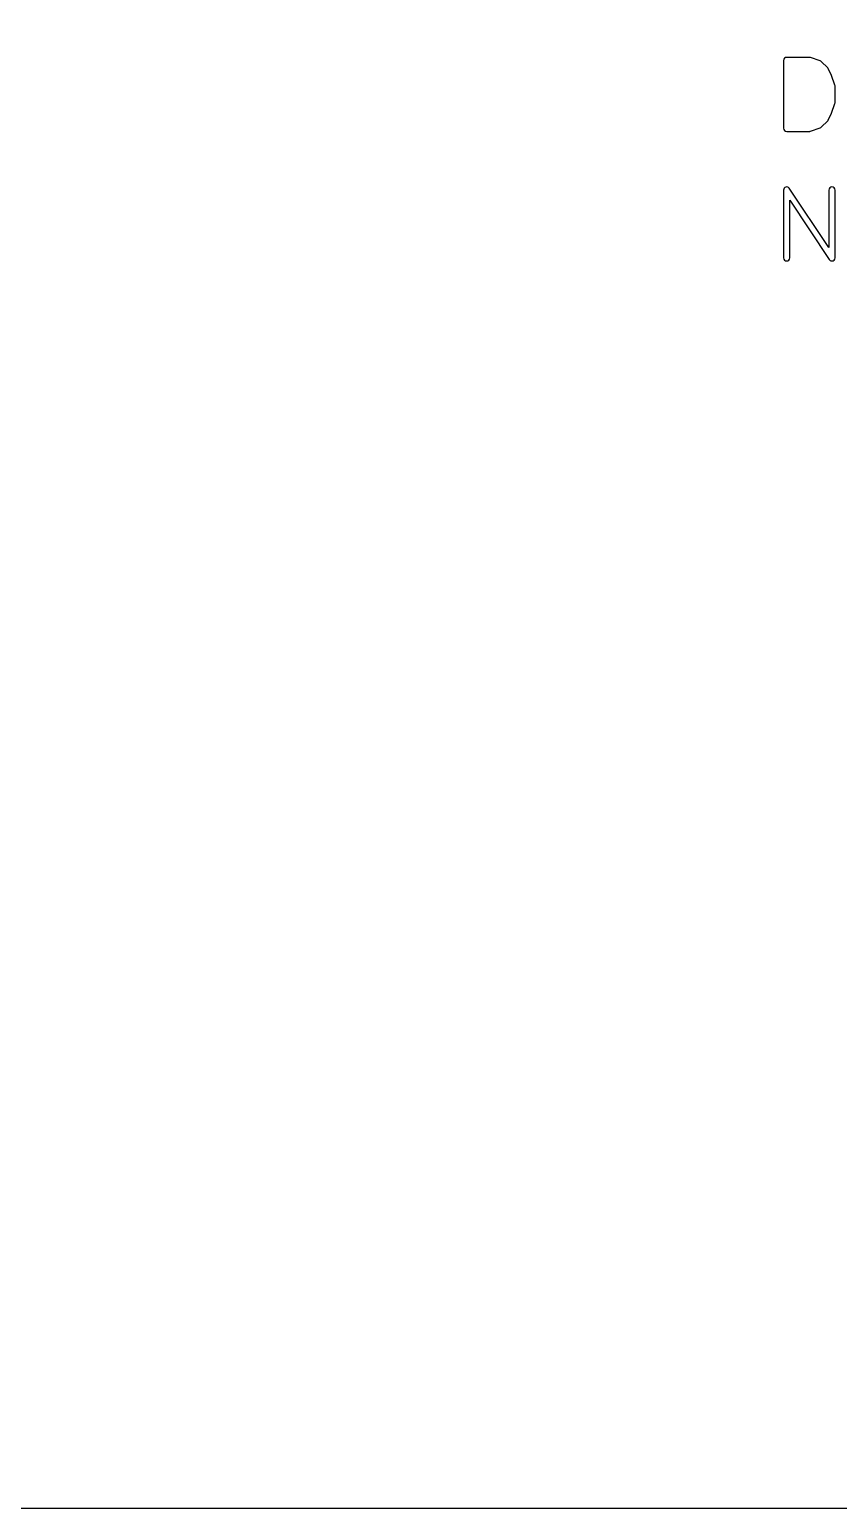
# Model space of a CAD drawing. Extents: x -190 to 190, y -140 to 140.
# Drawn here: x -88.7 to -49.5, y -140 to -68.4 of the extents above; entities that cross this region are included whole.
import ezdxf

# ---------------------------------------------------------------- set-up
doc = ezdxf.new("R2010")
doc.units = 0
doc.header["$MEASUREMENT"] = 0
doc.layers.get('0').update_dxf_attribs({"linetype": 'CONTINUOUS'})

msp = doc.modelspace()

# ---------------------------------------------------------------- linework, layer by layer
for points in [[(-189.999004, 134.999004, -0.414214), (-184.999004, 139.999004), (-184.999004, 139.999004), (185.000996, 139.999004), (185.000996, 139.999004, -0.414214), (190.000996, 134.999004), (190.000996, 134.999004), (190.000996, -135.00001), (190.000996, -135.00001, -0.414212), (185.000996, -140.000996), (185.000996, -140.000996), (-184.999004, -140.000996), (-184.999004, -140.000996, -0.414272), (-189.999004, -135.00001), (-189.999004, -135.00001), (-189.999004, 134.999004)], [(-50.882998, -69.793003, 0.08168), (-50.931001, -69.785), (-50.931001, -69.785), (-52.025, -69.785), (-52.025, -69.785, 0.414214), (-52.175, -69.935), (-52.175, -69.935), (-52.175, -73.216997), (-52.175, -73.216997, 0.414214), (-52.025, -73.367002), (-52.025, -73.367002), (-50.931001, -73.367002), (-50.931001, -73.367002), (-50.915, -73.366001), (-50.915, -73.366001, 0.054807), (-50.882998, -73.358999), (-50.882998, -73.358999), (-50.413999, -73.201997), (-50.413999, -73.201997), (-50.411001, -73.201001), (-50.411001, -73.201001, 0.11003), (-50.356001, -73.165996), (-50.356001, -73.165996), (-50.042998, -72.852998), (-50.042998, -72.852998, 0.078232), (-50.016001, -72.815), (-50.016001, -72.815), (-49.86, -72.502002), (-49.86, -72.502002, 0.034433), (-49.851997, -72.483003), (-49.851997, -72.483003), (-49.695, -72.015), (-49.695, -72.015, 0.081677), (-49.686997, -71.966997), (-49.686997, -71.966997), (-49.686997, -71.185), (-49.686997, -71.185, 0.081677), (-49.695, -71.136997), (-49.695, -71.136997), (-49.851997, -70.669004), (-49.851997, -70.669004, 0.034449), (-49.86, -70.649995), (-49.86, -70.649995), (-50.013999, -70.340996), (-50.013999, -70.340996), (-50.013999, -70.34), (-50.013999, -70.34, 0.086603), (-50.043999, -70.298003), (-50.043999, -70.298003), (-50.356001, -69.986001), (-50.356001, -69.986001, 0.115361), (-50.413999, -69.95), (-50.413999, -69.95), (-50.882998, -69.793003)], [(-49.686997, -76.205, 1), (-49.986997, -76.205), (-49.986997, -76.205), (-49.986997, -78.991001), (-49.986997, -78.991001), (-51.9, -76.122002), (-51.9, -76.122002, 0.00834), (-51.902998, -76.117998), (-51.902998, -76.117998), (-51.902998, -76.117002), (-51.902998, -76.117002, 0.727862), (-52.175, -76.205), (-52.175, -76.205), (-52.175, -79.487002), (-52.175, -79.487002, 1), (-51.875, -79.487002), (-51.875, -79.487002), (-51.875, -76.701001), (-51.875, -76.701001), (-49.966997, -79.562998), (-49.966997, -79.562998), (-49.966001, -79.563999), (-49.966001, -79.563999, 0.232157), (-49.855, -79.636001), (-49.855, -79.636001), (-49.837002, -79.636997), (-49.837002, -79.636997, 0.414214), (-49.686997, -79.487002), (-49.686997, -79.487002), (-49.686997, -76.205)]]:
    msp.add_lwpolyline(points, format="xyb")

doc.saveas('drawing.dxf')
